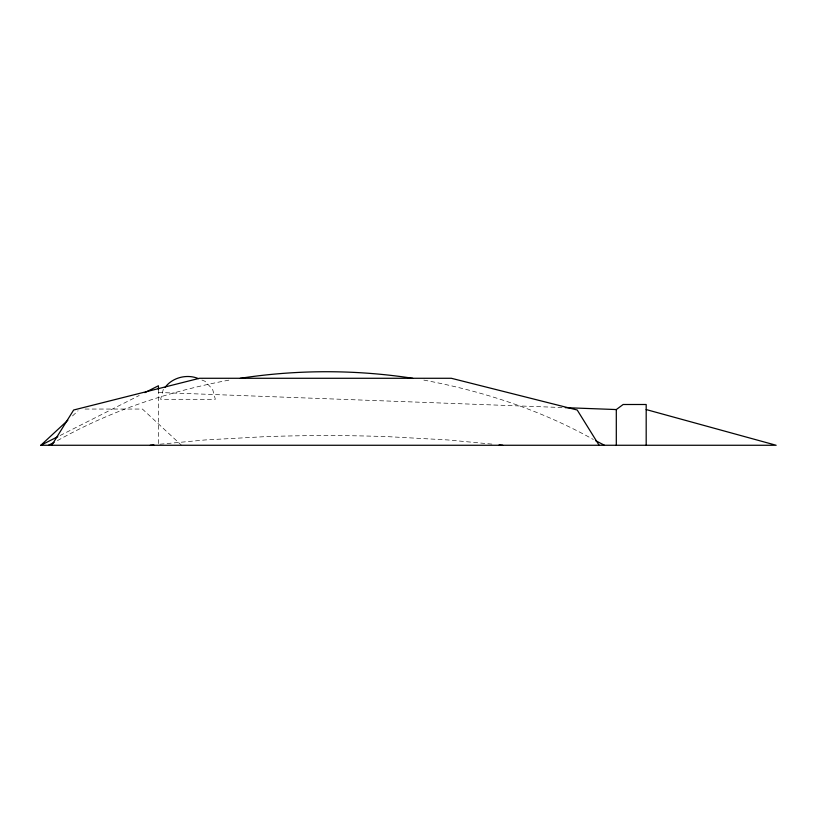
<?xml version="1.0" encoding="UTF-8"?>
<svg xmlns="http://www.w3.org/2000/svg" width="817" height="817" viewBox="0 0 817 817"><rect width="100%" height="100%" fill="white"/><g stroke="black" fill="none" stroke-linecap="round" stroke-linejoin="round"><path stroke-width="0.61" stroke-dasharray="4.08 3.06" d="M163.318 389.311L160.612 399.299L215.331 399.299L212.614 389.311L205.026 381.294L201.738 379.956M72.488 415.945L78.064 410.777M57.445 440.629C110.652 410.706 169.201 391.2 229.117 380.109M60.07 435.543L139.217 395.489M159.969 444.213L205.241 439.944L264.739 436.676A1724.074 1724.074 0 0 1 388.259 436.676L447.757 439.944L493.029 444.213M85.029 409.051L142.413 409.051L181.486 445.265M158.437 392.466L562.729 407.56M423.88 380.109C482.949 391.108 540.783 410.063 593.326 439.464M158.437 389.556L158.437 444.009"/><path stroke-width="1.23" d="M51.747 445.265L73.642 410.011L199.532 378.281L451.321 378.281L577.211 410.011L599.106 445.265M165.003 387.524C172.285 377.423 187.144 373.767 198.439 378.628M646.186 409.562L776.15 445.265L40.85 445.265L67.831 420.265M565.282 407.652L616.304 409.562L623.136 404.497L646.186 404.497L646.186 445.265M48.54 445.265L54.106 442.365M40.85 445.265L57.813 436.687M144.875 392.63L158.437 385.757L158.437 389.556M150.205 445.265L153.872 444.867M499.126 444.867L502.782 445.265M595.552 440.629L604.457 445.265M616.304 409.562L616.304 445.265M240.249 378.291A570.133 570.133 0 0 1 412.748 378.291"/></g></svg>
